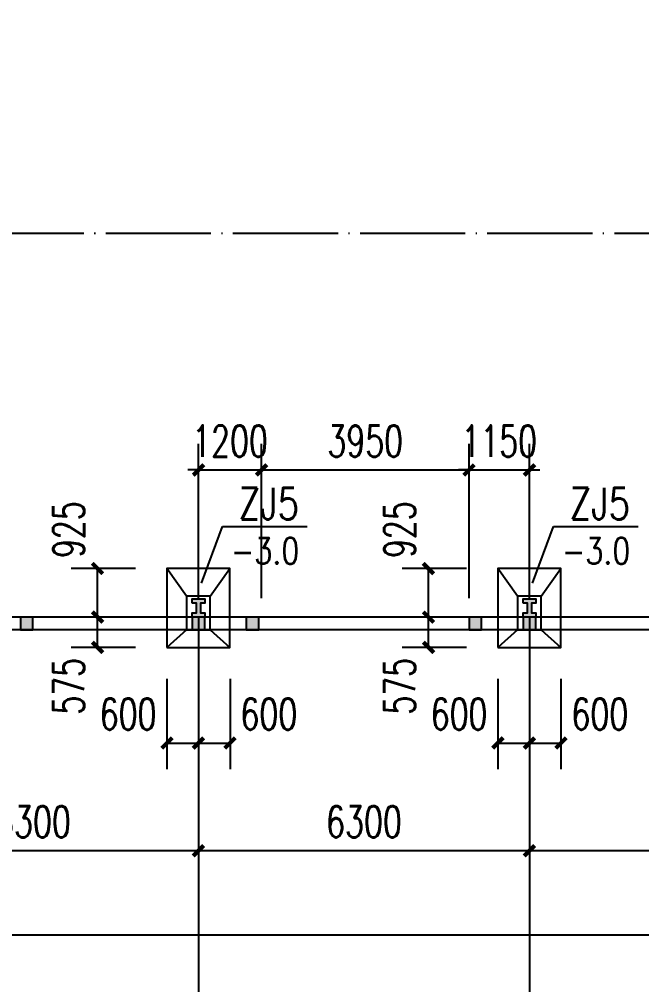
# Model space of a CAD drawing. Extents: x 37237700 to 37865026, y 138877 to 347670.
# Drawn here: x 37281786 to 37293633, y 251351 to 269718 of the extents above; entities that cross this region are included whole.
import ezdxf

# ---------------------------------------------------------------- set-up
doc = ezdxf.new("R2010")
doc.units = 0
doc.header["$LTSCALE"] = 1000
doc.header["$MEASUREMENT"] = 0
doc.linetypes.add('ACAD_ISO04W100', pattern=[30.5, 24, -3, 0.5, -3])
doc.linetypes.add('DOTE', pattern=[2.42, 2, -0.2, 0.02, -0.2])
doc.layers.get('0').update_dxf_attribs({"linetype": 'CONTINUOUS'})
doc.layers.get('DEFPOINTS').update_dxf_attribs({"linetype": 'CONTINUOUS'})
for name, color, linetype in [('AXIS', 3, 'CONTINUOUS'), ('COLUMN', 7, 'CONTINUOUS'), ('DOTE', 1, 'ACAD_ISO04W100'), ('PUB_DIM', 3, 'CONTINUOUS'), ('PUB_HATCH', 8, 'CONTINUOUS'), ('独立基础', 2, 'CONTINUOUS')]:
    doc.layers.add(name, color=color, linetype=linetype)
doc.styles.add('_TCH_DIM_T3', font='SIMPLEX', dxfattribs={"width": 0.705882, "bigfont": 'GBCBIG'})
doc.styles.add('DIM_FONT', font='SIMPLEX.shx', dxfattribs={"width": 0.8})
doc.dimstyles.new('_TCH_ARCH&&200', dxfattribs={"dimtxt": 595, "dimasz": 200, "dimexe": 500, "dimexo": 600, "dimgap": 252.5, "dimtad": 1, "dimdec": 0, "dimzin": 0, "dimdsep": 46, "dimtxsty": '_TCH_DIM_T3', "dimblk": 'ARCHTICK', "dimcen": 0.09, "dimclrt": 7, "dimazin": 2, "dimtfac": 1, "dimtdec": 0, "dimtix": 1, "dimtmove": 2, "dimatfit": 3, "dimfxl": 1, "dimtolj": 1, "dimtzin": 0, "dimarcsym": 0})

# ---------------------------------------------------------------- blocks, each defined once
blk = doc.blocks.new('_ArchTick')
at = {"color": 0, "linetype": 'ByBlock', "const_width": 0.4}
blk.add_lwpolyline([(-0.5, -0.5), (0.5, 0.5)], dxfattribs=at)
blk = doc.blocks.new('*D1143')
at = {"layer": 'DEFPOINTS', "color": 0}
for p in [(37291497, 261144), (37290347, 258103), (37291497, 258103)]:
    blk.add_point(p, dxfattribs=at)
at = {"layer": 'PUB_DIM', "color": 0, "lineweight": -2}
for p, q in [((37290347, 258703), (37290347, 261644)), ((37291497, 258703), (37291497, 261644)), ((37290347, 261144), (37290147, 261144)), ((37290347, 261144), (37291497, 261144)), ((37291497, 261144), (37291697, 261144))]:
    blk.add_line(p, q, dxfattribs=at)
at = {"layer": 'PUB_DIM', "color": 0, "lineweight": -2, "xscale": 200, "yscale": 200, "zscale": 200}
blk.add_blockref('_ArchTick', (37290347, 261144), dxfattribs=at)
at = {"layer": 'PUB_DIM', "color": 0, "lineweight": -2, "xscale": 200, "yscale": 200, "zscale": 200, "rotation": 180}
blk.add_blockref('_ArchTick', (37291497, 261144), dxfattribs=at)
at = {"layer": 'PUB_DIM', "color": 7, "insert": (37290922, 261694), "char_height": 595, "attachment_point": 5, "style": '_TCH_DIM_T3'}
blk.add_mtext('\\A1;1150', dxfattribs=at)
blk = doc.blocks.new('*D1144')
at = {"layer": 'DEFPOINTS', "color": 0}
for p in [(37290347, 261144), (37286397, 258103), (37290347, 258103)]:
    blk.add_point(p, dxfattribs=at)
at = {"layer": 'PUB_DIM', "color": 0, "lineweight": -2}
for p, q in [((37286397, 258703), (37286397, 261644)), ((37290347, 258703), (37290347, 261644)), ((37286397, 261144), (37290347, 261144))]:
    blk.add_line(p, q, dxfattribs=at)
at = {"layer": 'PUB_DIM', "color": 0, "lineweight": -2, "xscale": 200, "yscale": 200, "zscale": 200, "rotation": 180}
blk.add_blockref('_ArchTick', (37286397, 261144), dxfattribs=at)
at = {"layer": 'PUB_DIM', "color": 0, "lineweight": -2, "xscale": 200, "yscale": 200, "zscale": 200}
blk.add_blockref('_ArchTick', (37290347, 261144), dxfattribs=at)
at = {"layer": 'PUB_DIM', "color": 7, "insert": (37288372, 261694), "char_height": 595, "attachment_point": 5, "style": '_TCH_DIM_T3'}
blk.add_mtext('\\A1;3950', dxfattribs=at)
blk = doc.blocks.new('*D1145')
at = {"layer": 'DEFPOINTS', "color": 0}
for p in [(37286397, 261144), (37285197, 258103), (37286397, 258103)]:
    blk.add_point(p, dxfattribs=at)
at = {"layer": 'PUB_DIM', "color": 0, "lineweight": -2}
for p, q in [((37285197, 258703), (37285197, 261644)), ((37286397, 258703), (37286397, 261644)), ((37285197, 261144), (37284997, 261144)), ((37285197, 261144), (37286397, 261144)), ((37286397, 261144), (37286597, 261144))]:
    blk.add_line(p, q, dxfattribs=at)
at = {"layer": 'PUB_DIM', "color": 0, "lineweight": -2, "xscale": 200, "yscale": 200, "zscale": 200}
blk.add_blockref('_ArchTick', (37285197, 261144), dxfattribs=at)
at = {"layer": 'PUB_DIM', "color": 0, "lineweight": -2, "xscale": 200, "yscale": 200, "zscale": 200, "rotation": 180}
blk.add_blockref('_ArchTick', (37286397, 261144), dxfattribs=at)
at = {"layer": 'PUB_DIM', "color": 7, "insert": (37285797, 261694), "char_height": 595, "attachment_point": 5, "style": '_TCH_DIM_T3'}
blk.add_mtext('\\A1;1200', dxfattribs=at)
blk = doc.blocks.new('*D1257')
at = {"layer": 'DEFPOINTS', "color": 0}
for p in [(37289576, 258343), (37290897, 258343), (37290897, 257768)]:
    blk.add_point(p, dxfattribs=at)
at = {"layer": 'PUB_DIM', "color": 0, "lineweight": -2}
for p, q in [((37290297, 258343), (37289076, 258343)), ((37289576, 257768), (37289576, 258343)), ((37290297, 257768), (37289076, 257768))]:
    blk.add_line(p, q, dxfattribs=at)
at = {"layer": 'PUB_DIM', "color": 0, "lineweight": -2, "xscale": 200, "yscale": 200, "zscale": 200}
for p, rotation in [((37289576, 258343), 90), ((37289576, 257768), 270)]:
    blk.add_blockref('_ArchTick', p, dxfattribs=dict(at, rotation=rotation))
at = {"layer": 'PUB_DIM', "color": 7, "insert": (37289026, 257028), "char_height": 595, "attachment_point": 5, "rotation": 90, "style": '_TCH_DIM_T3'}
blk.add_mtext('\\A1;575', dxfattribs=at)
blk = doc.blocks.new('*D1258')
at = {"layer": 'DEFPOINTS', "color": 0}
for p in [(37289576, 259268), (37290897, 259268), (37290897, 258343)]:
    blk.add_point(p, dxfattribs=at)
at = {"layer": 'PUB_DIM', "color": 0, "lineweight": -2}
for p, q in [((37290297, 259268), (37289076, 259268)), ((37289576, 258343), (37289576, 259268)), ((37290297, 258343), (37289076, 258343))]:
    blk.add_line(p, q, dxfattribs=at)
at = {"layer": 'PUB_DIM', "color": 0, "lineweight": -2, "xscale": 200, "yscale": 200, "zscale": 200}
for p, rotation in [((37289576, 259268), 90), ((37289576, 258343), 270)]:
    blk.add_blockref('_ArchTick', p, dxfattribs=dict(at, rotation=rotation))
at = {"layer": 'PUB_DIM', "color": 7, "insert": (37289026, 260008), "char_height": 595, "attachment_point": 5, "rotation": 90, "style": '_TCH_DIM_T3'}
blk.add_mtext('\\A1;925', dxfattribs=at)
blk = doc.blocks.new('*D1259')
at = {"layer": 'DEFPOINTS', "color": 0}
for p in [(37290897, 257768), (37291497, 257768), (37291497, 255949)]:
    blk.add_point(p, dxfattribs=at)
at = {"layer": 'PUB_DIM', "color": 0, "lineweight": -2}
for p, q in [((37290897, 257168), (37290897, 255449)), ((37291497, 257168), (37291497, 255449)), ((37290897, 255949), (37291497, 255949))]:
    blk.add_line(p, q, dxfattribs=at)
at = {"layer": 'PUB_DIM', "color": 0, "lineweight": -2, "xscale": 200, "yscale": 200, "zscale": 200, "rotation": 180}
blk.add_blockref('_ArchTick', (37290897, 255949), dxfattribs=at)
at = {"layer": 'PUB_DIM', "color": 0, "lineweight": -2, "xscale": 200, "yscale": 200, "zscale": 200}
blk.add_blockref('_ArchTick', (37291497, 255949), dxfattribs=at)
at = {"layer": 'PUB_DIM', "color": 7, "insert": (37290157, 256499), "char_height": 595, "attachment_point": 5, "style": '_TCH_DIM_T3'}
blk.add_mtext('\\A1;600', dxfattribs=at)
blk = doc.blocks.new('*D1260')
at = {"layer": 'DEFPOINTS', "color": 0}
for p in [(37291497, 257768), (37292097, 257768), (37292097, 255949)]:
    blk.add_point(p, dxfattribs=at)
at = {"layer": 'PUB_DIM', "color": 0, "lineweight": -2}
for p, q in [((37291497, 257168), (37291497, 255449)), ((37292097, 257168), (37292097, 255449)), ((37291497, 255949), (37292097, 255949))]:
    blk.add_line(p, q, dxfattribs=at)
at = {"layer": 'PUB_DIM', "color": 0, "lineweight": -2, "xscale": 200, "yscale": 200, "zscale": 200, "rotation": 180}
blk.add_blockref('_ArchTick', (37291497, 255949), dxfattribs=at)
at = {"layer": 'PUB_DIM', "color": 0, "lineweight": -2, "xscale": 200, "yscale": 200, "zscale": 200}
blk.add_blockref('_ArchTick', (37292097, 255949), dxfattribs=at)
at = {"layer": 'PUB_DIM', "color": 7, "insert": (37292837, 256499), "char_height": 595, "attachment_point": 5, "style": '_TCH_DIM_T3'}
blk.add_mtext('\\A1;600', dxfattribs=at)
blk = doc.blocks.new('*D1265')
at = {"layer": 'DEFPOINTS', "color": 0}
for p in [(37283276, 258343), (37284597, 258343), (37284597, 257768)]:
    blk.add_point(p, dxfattribs=at)
at = {"layer": 'PUB_DIM', "color": 0, "lineweight": -2}
for p, q in [((37283997, 258343), (37282776, 258343)), ((37283276, 257768), (37283276, 258343)), ((37283997, 257768), (37282776, 257768))]:
    blk.add_line(p, q, dxfattribs=at)
at = {"layer": 'PUB_DIM', "color": 0, "lineweight": -2, "xscale": 200, "yscale": 200, "zscale": 200}
for p, rotation in [((37283276, 258343), 90), ((37283276, 257768), 270)]:
    blk.add_blockref('_ArchTick', p, dxfattribs=dict(at, rotation=rotation))
at = {"layer": 'PUB_DIM', "color": 7, "insert": (37282726, 257028), "char_height": 595, "attachment_point": 5, "rotation": 90, "style": '_TCH_DIM_T3'}
blk.add_mtext('\\A1;575', dxfattribs=at)
blk = doc.blocks.new('*D1266')
at = {"layer": 'DEFPOINTS', "color": 0}
for p in [(37283276, 259268), (37284597, 259268), (37284597, 258343)]:
    blk.add_point(p, dxfattribs=at)
at = {"layer": 'PUB_DIM', "color": 0, "lineweight": -2}
for p, q in [((37283997, 259268), (37282776, 259268)), ((37283276, 258343), (37283276, 259268)), ((37283997, 258343), (37282776, 258343))]:
    blk.add_line(p, q, dxfattribs=at)
at = {"layer": 'PUB_DIM', "color": 0, "lineweight": -2, "xscale": 200, "yscale": 200, "zscale": 200}
for p, rotation in [((37283276, 259268), 90), ((37283276, 258343), 270)]:
    blk.add_blockref('_ArchTick', p, dxfattribs=dict(at, rotation=rotation))
at = {"layer": 'PUB_DIM', "color": 7, "insert": (37282726, 260008), "char_height": 595, "attachment_point": 5, "rotation": 90, "style": '_TCH_DIM_T3'}
blk.add_mtext('\\A1;925', dxfattribs=at)
blk = doc.blocks.new('*D1267')
at = {"layer": 'DEFPOINTS', "color": 0}
for p in [(37284597, 257768), (37285197, 257768), (37285197, 255949)]:
    blk.add_point(p, dxfattribs=at)
at = {"layer": 'PUB_DIM', "color": 0, "lineweight": -2}
for p, q in [((37284597, 257168), (37284597, 255449)), ((37285197, 257168), (37285197, 255449)), ((37284597, 255949), (37285197, 255949))]:
    blk.add_line(p, q, dxfattribs=at)
at = {"layer": 'PUB_DIM', "color": 0, "lineweight": -2, "xscale": 200, "yscale": 200, "zscale": 200, "rotation": 180}
blk.add_blockref('_ArchTick', (37284597, 255949), dxfattribs=at)
at = {"layer": 'PUB_DIM', "color": 0, "lineweight": -2, "xscale": 200, "yscale": 200, "zscale": 200}
blk.add_blockref('_ArchTick', (37285197, 255949), dxfattribs=at)
at = {"layer": 'PUB_DIM', "color": 7, "insert": (37283857, 256499), "char_height": 595, "attachment_point": 5, "style": '_TCH_DIM_T3'}
blk.add_mtext('\\A1;600', dxfattribs=at)
blk = doc.blocks.new('*D1268')
at = {"layer": 'DEFPOINTS', "color": 0}
for p in [(37285197, 257768), (37285797, 257768), (37285797, 255949)]:
    blk.add_point(p, dxfattribs=at)
at = {"layer": 'PUB_DIM', "color": 0, "lineweight": -2}
for p, q in [((37285197, 257168), (37285197, 255449)), ((37285797, 257168), (37285797, 255449)), ((37285197, 255949), (37285797, 255949))]:
    blk.add_line(p, q, dxfattribs=at)
at = {"layer": 'PUB_DIM', "color": 0, "lineweight": -2, "xscale": 200, "yscale": 200, "zscale": 200, "rotation": 180}
blk.add_blockref('_ArchTick', (37285197, 255949), dxfattribs=at)
at = {"layer": 'PUB_DIM', "color": 0, "lineweight": -2, "xscale": 200, "yscale": 200, "zscale": 200}
blk.add_blockref('_ArchTick', (37285797, 255949), dxfattribs=at)
at = {"layer": 'PUB_DIM', "color": 7, "insert": (37286537, 256499), "char_height": 595, "attachment_point": 5, "style": '_TCH_DIM_T3'}
blk.add_mtext('\\A1;600', dxfattribs=at)
blk = doc.blocks.new('*D1535')
at = {"layer": 'AXIS', "color": 0, "lineweight": -2}
for p, q in [((37278897, 255994), (37278897, 253401)), ((37285197, 255994), (37285197, 253401)), ((37278897, 253901), (37285197, 253901))]:
    blk.add_line(p, q, dxfattribs=at)
at = {"layer": 'DEFPOINTS', "color": 0}
for p in [(37278897, 256594), (37285197, 256594), (37285197, 253901)]:
    blk.add_point(p, dxfattribs=at)
at = {"layer": 'AXIS', "color": 0, "lineweight": -2, "xscale": 200, "yscale": 200, "zscale": 200, "rotation": 180}
blk.add_blockref('_ArchTick', (37278897, 253901), dxfattribs=at)
at = {"layer": 'AXIS', "color": 0, "lineweight": -2, "xscale": 200, "yscale": 200, "zscale": 200}
blk.add_blockref('_ArchTick', (37285197, 253901), dxfattribs=at)
at = {"layer": 'AXIS', "color": 7, "insert": (37282047, 254451), "char_height": 595, "attachment_point": 5, "style": '_TCH_DIM_T3'}
blk.add_mtext('\\A1;6300', dxfattribs=at)
blk = doc.blocks.new('*D1536')
at = {"layer": 'AXIS', "color": 0, "lineweight": -2}
for p, q in [((37285197, 255994), (37285197, 253401)), ((37291497, 255994), (37291497, 253401)), ((37285197, 253901), (37291497, 253901))]:
    blk.add_line(p, q, dxfattribs=at)
at = {"layer": 'DEFPOINTS', "color": 0}
for p in [(37285197, 256594), (37291497, 256594), (37291497, 253901)]:
    blk.add_point(p, dxfattribs=at)
at = {"layer": 'AXIS', "color": 0, "lineweight": -2, "xscale": 200, "yscale": 200, "zscale": 200, "rotation": 180}
blk.add_blockref('_ArchTick', (37285197, 253901), dxfattribs=at)
at = {"layer": 'AXIS', "color": 0, "lineweight": -2, "xscale": 200, "yscale": 200, "zscale": 200}
blk.add_blockref('_ArchTick', (37291497, 253901), dxfattribs=at)
at = {"layer": 'AXIS', "color": 7, "insert": (37288347, 254451), "char_height": 595, "attachment_point": 5, "style": '_TCH_DIM_T3'}
blk.add_mtext('\\A1;6300', dxfattribs=at)
blk = doc.blocks.new('*D1537')
at = {"layer": 'AXIS', "color": 0, "lineweight": -2}
for p, q in [((37291497, 255994), (37291497, 253401)), ((37297797, 255994), (37297797, 253401)), ((37291497, 253901), (37297797, 253901))]:
    blk.add_line(p, q, dxfattribs=at)
at = {"layer": 'DEFPOINTS', "color": 0}
for p in [(37291497, 256594), (37297797, 256594), (37297797, 253901)]:
    blk.add_point(p, dxfattribs=at)
at = {"layer": 'AXIS', "color": 0, "lineweight": -2, "xscale": 200, "yscale": 200, "zscale": 200, "rotation": 180}
blk.add_blockref('_ArchTick', (37291497, 253901), dxfattribs=at)
at = {"layer": 'AXIS', "color": 0, "lineweight": -2, "xscale": 200, "yscale": 200, "zscale": 200}
blk.add_blockref('_ArchTick', (37297797, 253901), dxfattribs=at)
at = {"layer": 'AXIS', "color": 7, "insert": (37294647, 254451), "char_height": 595, "attachment_point": 5, "style": '_TCH_DIM_T3'}
blk.add_mtext('\\A1;6300', dxfattribs=at)
blk = doc.blocks.new('*D1539')
at = {"layer": 'AXIS', "color": 0, "lineweight": -2}
for p, q in [((37253697, 256394), (37253697, 251801)), ((37304097, 256394), (37304097, 251801)), ((37253697, 252301), (37304097, 252301))]:
    blk.add_line(p, q, dxfattribs=at)
at = {"layer": 'DEFPOINTS', "color": 0}
for p in [(37253697, 256994), (37304097, 256994), (37304097, 252301)]:
    blk.add_point(p, dxfattribs=at)
at = {"layer": 'AXIS', "color": 0, "lineweight": -2, "xscale": 200, "yscale": 200, "zscale": 200, "rotation": 180}
blk.add_blockref('_ArchTick', (37253697, 252301), dxfattribs=at)
at = {"layer": 'AXIS', "color": 0, "lineweight": -2, "xscale": 200, "yscale": 200, "zscale": 200}
blk.add_blockref('_ArchTick', (37304097, 252301), dxfattribs=at)
at = {"layer": 'AXIS', "color": 7, "insert": (37278897, 252851), "char_height": 595, "attachment_point": 5, "style": '_TCH_DIM_T3'}
blk.add_mtext('\\A1;50400', dxfattribs=at)

msp = doc.modelspace()

# ---------------------------------------------------------------- hatches: boundary and pattern name
for points in [[(37285076.5, 258612.8), (37285076.5, 258692.8), (37285316.5, 258692.8), (37285316.5, 258612.8), (37285236.5, 258612.8), (37285236.5, 258422.8), (37285316.5, 258422.8), (37285316.5, 258342.8), (37285076.5, 258342.8), (37285076.5, 258422.8), (37285156.5, 258422.8), (37285156.5, 258612.8)], [(37291376.5, 258612.8), (37291376.5, 258692.8), (37291616.5, 258692.8), (37291616.5, 258612.8), (37291536.5, 258612.8), (37291536.5, 258422.8), (37291616.5, 258422.8), (37291616.5, 258342.8), (37291376.5, 258342.8), (37291376.5, 258422.8), (37291456.5, 258422.8), (37291456.5, 258612.8)]]:
    msp.add_hatch(color=256).paths.add_polyline_path(points)
at = {"layer": 'PUB_HATCH'}
for points in [[(37281806.5, 258102.8), (37282046.5, 258102.8), (37282046.5, 258342.8), (37281806.5, 258342.8)], [(37285076.5, 258102.8), (37285316.5, 258102.8), (37285316.5, 258342.8), (37285076.5, 258342.8)], [(37286346.5, 258102.8), (37286346.5, 258342.8), (37286106.5, 258342.8), (37286106.5, 258102.8)], [(37290586.5, 258102.8), (37290586.5, 258342.8), (37290346.5, 258342.8), (37290346.5, 258102.8)], [(37291376.5, 258102.8), (37291616.5, 258102.8), (37291616.5, 258342.8), (37291376.5, 258342.8)]]:
    msp.add_hatch(color=256, dxfattribs=at).paths.add_polyline_path(points)

# ---------------------------------------------------------------- linework, layer by layer
for p, q in [((37285256, 258990.5, 0), (37285656.3, 260070, 0)), ((37285656.3, 260070, 0), (37287266.4, 260070, 0)), ((37291556, 258990.5, 0), (37291956.3, 260070, 0)), ((37291956.3, 260070, 0), (37293566.4, 260070, 0))]:
    msp.add_line(p, q)
for points in [[(37253456.5, 331582.8), (37304336.5, 331582.8), (37304336.5, 258102.8), (37253456.5, 258102.8)], [(37253696.5, 331342.8), (37304096.5, 331342.8), (37304096.5, 258342.8), (37253696.5, 258342.8)]]:
    msp.add_lwpolyline(points, close=True)
for points in [[(37285076.5, 258612.8), (37285076.5, 258692.8), (37285316.5, 258692.8), (37285316.5, 258612.8), (37285236.5, 258612.8), (37285236.5, 258422.8), (37285316.5, 258422.8), (37285316.5, 258342.8), (37285076.5, 258342.8), (37285076.5, 258422.8), (37285156.5, 258422.8), (37285156.5, 258612.8), (37285076.5, 258612.8)], [(37291376.5, 258612.8), (37291376.5, 258692.8), (37291616.5, 258692.8), (37291616.5, 258612.8), (37291536.5, 258612.8), (37291536.5, 258422.8), (37291616.5, 258422.8), (37291616.5, 258342.8), (37291376.5, 258342.8), (37291376.5, 258422.8), (37291456.5, 258422.8), (37291456.5, 258612.8), (37291376.5, 258612.8)]]:
    msp.add_lwpolyline(points)
at = {"layer": 'AXIS'}
for p, q in [((37285196.5, 256593.9), (37285196.5, 250901)), ((37291496.5, 256593.9), (37291496.5, 250901))]:
    msp.add_line(p, q, dxfattribs=at)
at = {"layer": 'COLUMN'}
for p, q in [((37282046.5, 258342.8), (37281806.5, 258342.8)), ((37281806.5, 258342.8), (37281806.5, 258102.8)), ((37282046.5, 258102.8), (37282046.5, 258342.8)), ((37285316.5, 258342.8), (37285076.5, 258342.8)), ((37285076.5, 258342.8), (37285076.5, 258102.8)), ((37285316.5, 258102.8), (37285316.5, 258342.8)), ((37286346.5, 258342.8), (37286106.5, 258342.8)), ((37286106.5, 258342.8), (37286106.5, 258102.8)), ((37286346.5, 258102.8), (37286346.5, 258342.8)), ((37290586.5, 258342.8), (37290346.5, 258342.8)), ((37290346.5, 258342.8), (37290346.5, 258102.8)), ((37290586.5, 258102.8), (37290586.5, 258342.8)), ((37291616.5, 258342.8), (37291376.5, 258342.8)), ((37291376.5, 258342.8), (37291376.5, 258102.8)), ((37291616.5, 258102.8), (37291616.5, 258342.8)), ((37281806.5, 258102.8), (37282046.5, 258102.8)), ((37285076.5, 258102.8), (37285316.5, 258102.8)), ((37286106.5, 258102.8), (37286346.5, 258102.8)), ((37290346.5, 258102.8), (37290586.5, 258102.8)), ((37291376.5, 258102.8), (37291616.5, 258102.8))]:
    msp.add_line(p, q, dxfattribs=at)
at = {"layer": 'DOTE', "linetype": 'DOTE'}
for p, q in [((37307213.7, 265642.8), (37250862.5, 265642.8)), ((37307213.7, 258342.8), (37250862.5, 258342.8)), ((37285196.5, 258342.8), (37285196.5, 256309.1)), ((37291496.5, 258342.8), (37291496.5, 256309.1))]:
    msp.add_line(p, q, dxfattribs=at)
at = {"layer": '独立基础'}
for p, q in [((37284971.5, 258742.8), (37284596.5, 259267.8)), ((37285421.5, 258742.8), (37285796.5, 259267.8)), ((37291271.5, 258742.8), (37290896.5, 259267.8)), ((37291721.5, 258742.8), (37292096.5, 259267.8)), ((37284971.5, 258102.8), (37284596.5, 257767.8)), ((37285421.5, 258102.8), (37285796.5, 257767.8)), ((37291271.5, 258102.8), (37290896.5, 257767.8)), ((37291721.5, 258102.8), (37292096.5, 257767.8))]:
    msp.add_line(p, q, dxfattribs=at)
for points in [[(37284596.5, 257767.8), (37285796.5, 257767.8), (37285796.5, 259267.8), (37284596.5, 259267.8)], [(37290896.5, 257767.8), (37292096.5, 257767.8), (37292096.5, 259267.8), (37290896.5, 259267.8)], [(37284971.5, 258102.8), (37285421.5, 258102.8), (37285421.5, 258742.8), (37284971.5, 258742.8)], [(37291271.5, 258102.8), (37291721.5, 258102.8), (37291721.5, 258742.8), (37291271.5, 258742.8)]]:
    msp.add_lwpolyline(points, close=True, dxfattribs=at)

# ---------------------------------------------------------------- texts
at = {"style": 'DIM_FONT', "width": 0.8}
for s, height, p in [('ZJ5', 600, (37285962.9, 260201.9, 0)), ('ZJ5', 600, (37292262.9, 260201.9, 0)), ('-3.0', 500, (37285814.3, 259355.8, 0)), ('-3.0', 500, (37292114.3, 259355.8, 0))]:
    msp.add_text(s, height=height, dxfattribs=at).set_placement(p)

# ---------------------------------------------------------------- dimensions: what is measured, and where the dimension line sits
at = {"layer": 'AXIS'}
for p1, p2, distance, picture, middle in [((37253696.5, 256993.9), (37304096.5, 256993.9), -4692.9, '*D1539', (37278896.5, 252851)), ((37278896.5, 256593.9), (37285196.5, 256593.9), -2692.9, '*D1535', (37282046.5, 254451)), ((37285196.5, 256593.9), (37291496.5, 256593.9), -2692.9, '*D1536', (37288346.5, 254451)), ((37291496.5, 256593.9), (37297796.5, 256593.9), -2692.9, '*D1537', (37294646.5, 254451))]:
    dim = msp.add_aligned_dim(p1=p1, p2=p2, distance=distance, dimstyle='_TCH_ARCH&&200', dxfattribs=at)
    dim.commit()
    dim.dimension.update_dxf_attribs({"geometry": picture, "text_midpoint": middle})
at = {"layer": 'PUB_DIM'}
for p1, p2, picture, middle in [((37285196.5, 258102.8), (37286396.5, 258102.8), '*D1145', (37285796.5, 261693.8)), ((37286396.5, 258102.8), (37290346.5, 258102.8), '*D1144', (37288371.5, 261693.8)), ((37290346.5, 258102.8), (37291496.5, 258102.8), '*D1143', (37290921.5, 261693.8))]:
    dim = msp.add_aligned_dim(p1=p1, p2=p2, distance=3041, dimstyle='_TCH_ARCH&&200', dxfattribs=at)
    dim.commit()
    dim.dimension.update_dxf_attribs({"geometry": picture, "text_midpoint": middle})
for base, p1, p2, angle, picture, middle in [((37283276.2, 259267.8), (37284596.5, 258342.8), (37284596.5, 259267.8), 90, '*D1266', (37282726.2, 260007.8)), ((37289576.2, 259267.8), (37290896.5, 258342.8), (37290896.5, 259267.8), 90, '*D1258', (37289026.2, 260007.8)), ((37283276.2, 258342.8), (37284596.5, 257767.8), (37284596.5, 258342.8), 90, '*D1265', (37282726.2, 257027.8)), ((37289576.2, 258342.8), (37290896.5, 257767.8), (37290896.5, 258342.8), 90, '*D1257', (37289026.2, 257027.8)), ((37285196.5, 255948.6), (37284596.5, 257767.8), (37285196.5, 257767.8), 0, '*D1267', (37283856.5, 256498.6)), ((37285796.5, 255948.6), (37285196.5, 257767.8), (37285796.5, 257767.8), 0, '*D1268', (37286536.5, 256498.6)), ((37291496.5, 255948.6), (37290896.5, 257767.8), (37291496.5, 257767.8), 0, '*D1259', (37290156.5, 256498.6)), ((37292096.5, 255948.6), (37291496.5, 257767.8), (37292096.5, 257767.8), 0, '*D1260', (37292836.5, 256498.6))]:
    dim = msp.add_linear_dim(base=base, p1=p1, p2=p2, angle=angle, dimstyle='_TCH_ARCH&&200', dxfattribs=at)
    dim.commit()
    dim.dimension.update_dxf_attribs({"geometry": picture, "text_midpoint": middle, "dimtype": 129})

doc.saveas('drawing.dxf')
